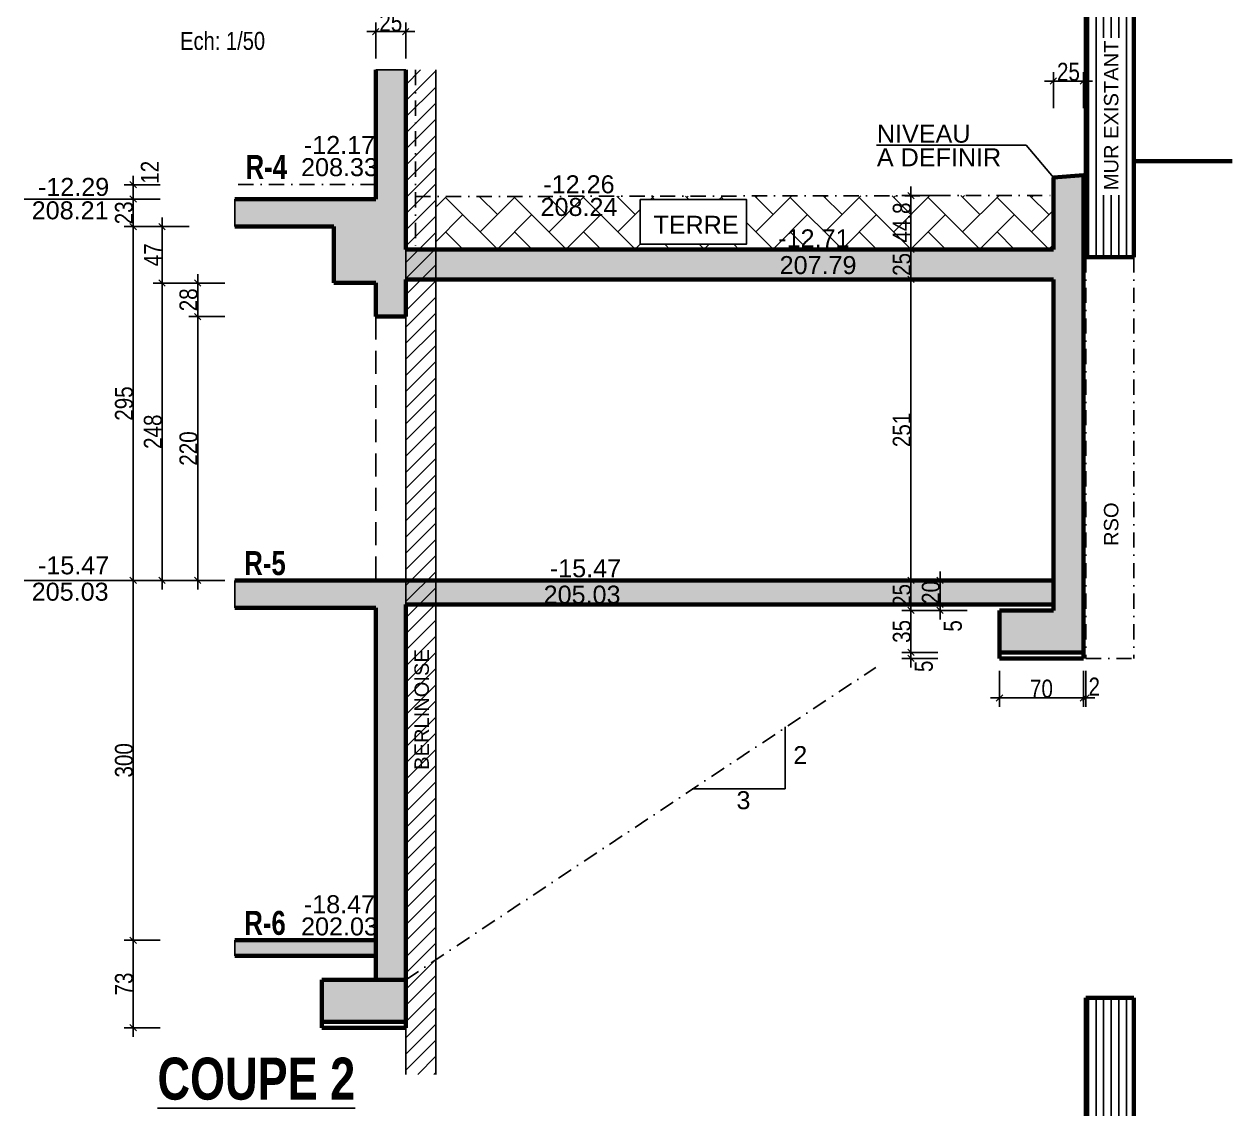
# Model space of a CAD drawing. Header units: millimetres. Extents: x -26249 to 60250, y -21218 to 23336.
# Drawn here: x 8900 to 9909, y -559 to 346 of the extents above; entities that cross this region are included whole.
import ezdxf
from ezdxf.enums import TextEntityAlignment as Align

# ---------------------------------------------------------------- set-up
doc = ezdxf.new("R2010")
doc.units = ezdxf.units.MM
doc.linetypes.add('CACHEX2', pattern=[19.05, 12.7, -6.35])
doc.linetypes.add('TIRETPTX2', pattern=[50.8, 25.4, -12.7, 0, -12.7])
for name, color, linetype in [('01_cote_gen', 4, 'Continuous'), ('01_linteaux', 2, 'Continuous'), ('01_poch_murs', 253, 'Continuous'), ('01_texte', 230, 'Continuous'), ('AA_COTES', 2, 'Continuous')]:
    doc.layers.add(name, color=color, linetype=linetype)
doc.layers.add('01_murs_coup', color=5, linetype='Continuous', lineweight=60)
doc.styles.add('impact', font='impact.ttf')
doc.styles.add('MATTE_TXT', font='arial.ttf')
doc.styles.add('STYLE2', font='ARIALN.TTF')
doc.dimstyles.new('JB50', dxfattribs={"dimscale": 0.1, "dimtxt": 150, "dimasz": 15, "dimexe": 0.1, "dimexo": 0.1, "dimgap": 0.09, "dimtad": 1, "dimdec": 1, "dimdsep": 46, "dimtxsty": 'STYLE2', "dimblk1": 'BOND_G', "dimblk2": 'BOND_D', "dimsah": 1, "dimcen": 1.5, "dimdle": 0.01, "dimse1": 1, "dimse2": 1, "dimclrd": 4, "dimclre": 2, "dimclrt": 6, "dimazin": 2, "dimtfac": 2.333333, "dimtdec": 1, "dimtix": 1, "dimtmove": 2, "dimatfit": 3, "dimldrblk": 'BOND_G', "dimfxl": 1, "dimtolj": 1, "dimtzin": 0, "dimarcsym": 0})
pattern_1 = [(45, (-2437.762, -1689.331), (-6.735192, 6.735192), [])]

# ---------------------------------------------------------------- blocks, each defined once
blk = doc.blocks.new('BOND_G')
at = {"layer": 'AA_COTES', "color": 0}
for p, q in [((0, -5), (0, 15)), ((5, 0), (-5, 0)), ((1.77, 1.77), (-1.77, -1.77))]:
    blk.add_line(p, q, dxfattribs=at)
blk = doc.blocks.new('BOND_D')
at = {"layer": 'AA_COTES', "color": 0}
for p, q in [((5, 0), (-5, 0)), ((-1.77, -1.77), (1.77, 1.77)), ((0, 5), (0, -15))]:
    blk.add_line(p, q, dxfattribs=at)
blk = doc.blocks.new('*D1190')
at = {"layer": '01_cote_gen', "color": 4, "lineweight": -2, "transparency": 16777216}
blk.add_line((9639.7, -116.7), (9639.7, 131.3), dxfattribs=at)
at = {"layer": 'Defpoints', "color": 0, "transparency": 16777216}
for p in [(9639.7, 132.8), (9727.9, 132.8), (9727.9, -118.2)]:
    blk.add_point(p, dxfattribs=at)
at = {"layer": '01_cote_gen', "color": 4, "lineweight": -2, "transparency": 16777216, "xscale": 1.5, "yscale": 1.5, "zscale": 1.5}
for name, p, rotation in [('BOND_D', (9639.7, 132.8), 90), ('BOND_G', (9639.7, -118.2), 270)]:
    blk.add_blockref(name, p, dxfattribs=dict(at, rotation=rotation))
at = {"layer": '01_cote_gen', "color": 6, "transparency": 16777216, "insert": (9632.1, 7.3), "char_height": 15, "attachment_point": 5, "rotation": 90, "style": 'STYLE2'}
blk.add_mtext('\\A1;251', dxfattribs=at)
blk = doc.blocks.new('*D1191')
at = {"layer": '01_cote_gen', "color": 4, "lineweight": -2, "transparency": 16777216}
blk.add_line((9639.7, -141.7), (9639.7, -119.7), dxfattribs=at)
at = {"layer": 'Defpoints', "color": 0, "transparency": 16777216}
for p in [(9639.7, -118.2), (9662.2, -118.2), (9713.5, -143.2)]:
    blk.add_point(p, dxfattribs=at)
at = {"layer": '01_cote_gen', "color": 4, "lineweight": -2, "transparency": 16777216, "xscale": 1.5, "yscale": 1.5, "zscale": 1.5}
for name, p, rotation in [('BOND_D', (9639.7, -118.2), 90), ('BOND_G', (9639.7, -143.2), 270)]:
    blk.add_blockref(name, p, dxfattribs=dict(at, rotation=rotation))
at = {"layer": '01_cote_gen', "color": 6, "transparency": 16777216, "insert": (9632.1, -130.7), "char_height": 15, "attachment_point": 5, "rotation": 90, "style": 'STYLE2'}
blk.add_mtext('\\A1;25', dxfattribs=at)
blk = doc.blocks.new('*D1192')
at = {"layer": '01_cote_gen', "color": 4, "lineweight": -2, "transparency": 16777216}
blk.add_line((9639.7, -176.7), (9639.7, -144.7), dxfattribs=at)
at = {"layer": 'Defpoints', "color": 0, "transparency": 16777216}
for p in [(9639.7, -143.2), (9713.5, -143.2), (9713.5, -178.2)]:
    blk.add_point(p, dxfattribs=at)
at = {"layer": '01_cote_gen', "color": 4, "lineweight": -2, "transparency": 16777216, "xscale": 1.5, "yscale": 1.5, "zscale": 1.5}
for name, p, rotation in [('BOND_D', (9639.7, -143.2), 90), ('BOND_G', (9639.7, -178.2), 270)]:
    blk.add_blockref(name, p, dxfattribs=dict(at, rotation=rotation))
at = {"layer": '01_cote_gen', "color": 6, "transparency": 16777216, "insert": (9632.1, -160.7), "char_height": 15, "attachment_point": 5, "rotation": 90, "style": 'STYLE2'}
blk.add_mtext('\\A1;35', dxfattribs=at)
blk = doc.blocks.new('*D1193')
at = {"layer": '01_cote_gen', "color": 4, "lineweight": -2, "transparency": 16777216}
blk.add_line((9639.7, 134.3), (9639.7, 156.3), dxfattribs=at)
at = {"layer": 'Defpoints', "color": 0, "transparency": 16777216}
for p in [(9639.7, 157.8), (9681.2, 157.8), (9681.2, 132.8)]:
    blk.add_point(p, dxfattribs=at)
at = {"layer": '01_cote_gen', "color": 4, "lineweight": -2, "transparency": 16777216, "xscale": 1.5, "yscale": 1.5, "zscale": 1.5}
for name, p, rotation in [('BOND_D', (9639.7, 157.8), 90), ('BOND_G', (9639.7, 132.8), 270)]:
    blk.add_blockref(name, p, dxfattribs=dict(at, rotation=rotation))
at = {"layer": '01_cote_gen', "color": 6, "transparency": 16777216, "insert": (9632.1, 145.3), "char_height": 15, "attachment_point": 5, "rotation": 90, "style": 'STYLE2'}
blk.add_mtext('\\A1;25', dxfattribs=at)
blk = doc.blocks.new('*D1194')
at = {"layer": '01_cote_gen', "color": 4, "lineweight": -2, "transparency": 16777216}
blk.add_line((9639.7, 159.3), (9639.7, 201.2), dxfattribs=at)
at = {"layer": 'Defpoints', "color": 0, "transparency": 16777216}
for p in [(9639.7, 202.7), (9662.2, 202.7), (9662.2, 157.8)]:
    blk.add_point(p, dxfattribs=at)
at = {"layer": '01_cote_gen', "color": 4, "lineweight": -2, "transparency": 16777216, "xscale": 1.5, "yscale": 1.5, "zscale": 1.5}
for name, p, rotation in [('BOND_D', (9639.7, 202.7), 90), ('BOND_G', (9639.7, 157.8), 270)]:
    blk.add_blockref(name, p, dxfattribs=dict(at, rotation=rotation))
at = {"layer": '01_cote_gen', "color": 6, "transparency": 16777216, "insert": (9632.1, 180.2), "char_height": 15, "attachment_point": 5, "rotation": 90, "style": 'STYLE2'}
blk.add_mtext('\\A1;44.8', dxfattribs=at)
blk = doc.blocks.new('*D1195')
at = {"layer": '01_cote_gen', "color": 4, "lineweight": -2, "transparency": 16777216}
blk.add_line((9782, -216.1), (9715, -216.1), dxfattribs=at)
at = {"layer": 'Defpoints', "color": 0, "transparency": 16777216}
for p in [(9713.5, -183.2), (9783.5, -183.2), (9713.5, -216.1)]:
    blk.add_point(p, dxfattribs=at)
at = {"layer": '01_cote_gen', "color": 4, "lineweight": -2, "transparency": 16777216, "xscale": 1.5, "yscale": 1.5, "zscale": 1.5, "rotation": 180}
blk.add_blockref('BOND_D', (9713.5, -216.1), dxfattribs=at)
at = {"layer": '01_cote_gen', "color": 4, "lineweight": -2, "transparency": 16777216, "xscale": 1.5, "yscale": 1.5, "zscale": 1.5}
blk.add_blockref('BOND_G', (9783.5, -216.1), dxfattribs=at)
at = {"layer": '01_cote_gen', "color": 6, "transparency": 16777216, "insert": (9748.5, -208.5), "char_height": 15, "attachment_point": 5, "style": 'STYLE2'}
blk.add_mtext('\\A1;70', dxfattribs=at)
blk = doc.blocks.new('*D1196')
at = {"layer": '01_cote_gen', "color": 4, "lineweight": -2, "transparency": 16777216}
for p, q in [((9782, -216.1), (9780.5, -216.1)), ((9783.5, -216.1), (9785.5, -216.1)), ((9787, -216.1), (9788.5, -216.1))]:
    blk.add_line(p, q, dxfattribs=at)
at = {"layer": 'Defpoints', "color": 0, "transparency": 16777216}
for p in [(9783.5, -183.2), (9785.5, -183.2), (9785.5, -216.1)]:
    blk.add_point(p, dxfattribs=at)
at = {"layer": '01_cote_gen', "color": 4, "lineweight": -2, "transparency": 16777216, "xscale": 1.5, "yscale": 1.5, "zscale": 1.5}
blk.add_blockref('BOND_G', (9783.5, -216.1), dxfattribs=at)
at = {"layer": '01_cote_gen', "color": 4, "lineweight": -2, "transparency": 16777216, "xscale": 1.5, "yscale": 1.5, "zscale": 1.5, "rotation": 180}
blk.add_blockref('BOND_D', (9785.5, -216.1), dxfattribs=at)
at = {"layer": '01_cote_gen', "color": 6, "transparency": 16777216, "insert": (9792.5, -206.7), "char_height": 15, "attachment_point": 5, "style": 'STYLE2'}
blk.add_mtext('\\A1;2', dxfattribs=at)
blk = doc.blocks.new('*D1197')
at = {"layer": '01_cote_gen', "color": 4, "lineweight": -2, "transparency": 16777216}
blk.add_line((9760, 298.2), (9782, 298.2), dxfattribs=at)
at = {"layer": 'Defpoints', "color": 0, "transparency": 16777216}
for p in [(9783.5, 298.2), (9758.5, 217.8), (9783.5, 219.8)]:
    blk.add_point(p, dxfattribs=at)
at = {"layer": '01_cote_gen', "color": 4, "lineweight": -2, "transparency": 16777216, "xscale": 1.5, "yscale": 1.5, "zscale": 1.5, "rotation": 180}
blk.add_blockref('BOND_G', (9758.5, 298.2), dxfattribs=at)
at = {"layer": '01_cote_gen', "color": 4, "lineweight": -2, "transparency": 16777216, "xscale": 1.5, "yscale": 1.5, "zscale": 1.5}
blk.add_blockref('BOND_D', (9783.5, 298.2), dxfattribs=at)
at = {"layer": '01_cote_gen', "color": 6, "transparency": 16777216, "insert": (9771, 305.8), "char_height": 15, "attachment_point": 5, "style": 'STYLE2'}
blk.add_mtext('\\A1;25', dxfattribs=at)
blk = doc.blocks.new('*D1198')
at = {"layer": '01_cote_gen', "color": 4, "lineweight": -2, "transparency": 16777216}
blk.add_line((9664, -141.7), (9664, -139.7), dxfattribs=at)
at = {"layer": 'Defpoints', "color": 0, "transparency": 16777216}
for p in [(9664, -138.2), (9713.5, -138.2), (9713.5, -143.2)]:
    blk.add_point(p, dxfattribs=at)
at = {"layer": '01_cote_gen', "color": 4, "lineweight": -2, "transparency": 16777216, "xscale": 1.5, "yscale": 1.5, "zscale": 1.5}
for name, p, rotation in [('BOND_D', (9664, -138.2), 90), ('BOND_G', (9664, -143.2), 270)]:
    blk.add_blockref(name, p, dxfattribs=dict(at, rotation=rotation))
at = {"layer": '01_cote_gen', "color": 6, "transparency": 16777216, "insert": (9674.7, -156.1), "char_height": 15, "attachment_point": 5, "rotation": 90, "style": 'STYLE2'}
blk.add_mtext('\\A1;5', dxfattribs=at)
blk = doc.blocks.new('*D1199')
at = {"layer": '01_cote_gen', "color": 4, "lineweight": -2, "transparency": 16777216}
blk.add_line((9664, -136.7), (9664, -119.7), dxfattribs=at)
at = {"layer": 'Defpoints', "color": 0, "transparency": 16777216}
for p in [(9664, -118.2), (9681, -118.2), (9675.8, -138.2)]:
    blk.add_point(p, dxfattribs=at)
at = {"layer": '01_cote_gen', "color": 4, "lineweight": -2, "transparency": 16777216, "xscale": 1.5, "yscale": 1.5, "zscale": 1.5}
for name, p, rotation in [('BOND_D', (9664, -118.2), 90), ('BOND_G', (9664, -138.2), 270)]:
    blk.add_blockref(name, p, dxfattribs=dict(at, rotation=rotation))
at = {"layer": '01_cote_gen', "color": 6, "transparency": 16777216, "insert": (9656.3, -128.2), "char_height": 15, "attachment_point": 5, "rotation": 90, "style": 'STYLE2'}
blk.add_mtext('\\A1;20', dxfattribs=at)
blk = doc.blocks.new('*D1200')
at = {"layer": '01_cote_gen', "color": 4, "lineweight": -2, "transparency": 16777216}
blk.add_line((9639.7, -181.7), (9639.7, -179.7), dxfattribs=at)
at = {"layer": 'Defpoints', "color": 0, "transparency": 16777216}
for p in [(9639.7, -178.2), (9713.5, -178.2), (9713.5, -183.2)]:
    blk.add_point(p, dxfattribs=at)
at = {"layer": '01_cote_gen', "color": 4, "lineweight": -2, "transparency": 16777216, "xscale": 1.5, "yscale": 1.5, "zscale": 1.5}
for name, p, rotation in [('BOND_D', (9639.7, -178.2), 90), ('BOND_G', (9639.7, -183.2), 270)]:
    blk.add_blockref(name, p, dxfattribs=dict(at, rotation=rotation))
at = {"layer": '01_cote_gen', "color": 6, "transparency": 16777216, "insert": (9650.5, -189.8), "char_height": 15, "attachment_point": 5, "rotation": 90, "style": 'STYLE2'}
blk.add_mtext('\\A1;5', dxfattribs=at)
blk = doc.blocks.new('*D1201')
at = {"layer": '01_cote_gen', "color": 4, "lineweight": -2, "transparency": 16777216}
blk.add_line((8991.2, -416.7), (8991.2, -119.7), dxfattribs=at)
at = {"layer": 'Defpoints', "color": 0, "transparency": 16777216}
for p in [(8991.2, -118.2), (9046.3, -118.2), (9037.2, -418.2)]:
    blk.add_point(p, dxfattribs=at)
at = {"layer": '01_cote_gen', "color": 4, "lineweight": -2, "transparency": 16777216, "xscale": 1.5, "yscale": 1.5, "zscale": 1.5}
for name, p, rotation in [('BOND_D', (8991.2, -118.2), 90), ('BOND_G', (8991.2, -418.2), 270)]:
    blk.add_blockref(name, p, dxfattribs=dict(at, rotation=rotation))
at = {"layer": '01_cote_gen', "color": 6, "transparency": 16777216, "insert": (8983.6, -268.2), "char_height": 15, "attachment_point": 5, "rotation": 90, "style": 'STYLE2'}
blk.add_mtext('\\A1;300', dxfattribs=at)
blk = doc.blocks.new('*D1202')
at = {"layer": '01_cote_gen', "color": 4, "lineweight": -2, "transparency": 16777216}
blk.add_line((8991.2, -489.7), (8991.2, -419.7), dxfattribs=at)
at = {"layer": 'Defpoints', "color": 0, "transparency": 16777216}
for p in [(8991.2, -418.2), (9111.6, -418.2), (9144.8, -491.2)]:
    blk.add_point(p, dxfattribs=at)
at = {"layer": '01_cote_gen', "color": 4, "lineweight": -2, "transparency": 16777216, "xscale": 1.5, "yscale": 1.5, "zscale": 1.5}
for name, p, rotation in [('BOND_D', (8991.2, -418.2), 90), ('BOND_G', (8991.2, -491.2), 270)]:
    blk.add_blockref(name, p, dxfattribs=dict(at, rotation=rotation))
at = {"layer": '01_cote_gen', "color": 6, "transparency": 16777216, "insert": (8983.6, -454.7), "char_height": 15, "attachment_point": 5, "rotation": 90, "style": 'STYLE2'}
blk.add_mtext('\\A1;73', dxfattribs=at)
blk = doc.blocks.new('*D1203')
at = {"layer": '01_cote_gen', "color": 4, "lineweight": -2, "transparency": 16777216}
blk.add_line((8991.2, -116.7), (8991.2, 175.3), dxfattribs=at)
at = {"layer": 'Defpoints', "color": 0, "transparency": 16777216}
for p in [(8991.2, 176.8), (9077.1, 176.8), (9118.9, -118.2)]:
    blk.add_point(p, dxfattribs=at)
at = {"layer": '01_cote_gen', "color": 4, "lineweight": -2, "transparency": 16777216, "xscale": 1.5, "yscale": 1.5, "zscale": 1.5}
for name, p, rotation in [('BOND_D', (8991.2, 176.8), 90), ('BOND_G', (8991.2, -118.2), 270)]:
    blk.add_blockref(name, p, dxfattribs=dict(at, rotation=rotation))
at = {"layer": '01_cote_gen', "color": 6, "transparency": 16777216, "insert": (8983.6, 29.3), "char_height": 15, "attachment_point": 5, "rotation": 90, "style": 'STYLE2'}
blk.add_mtext('\\A1;295', dxfattribs=at)
blk = doc.blocks.new('*D1204')
at = {"layer": '01_cote_gen', "color": 4, "lineweight": -2, "transparency": 16777216}
blk.add_line((8991.2, 178.3), (8991.2, 198.3), dxfattribs=at)
at = {"layer": 'Defpoints', "color": 0, "transparency": 16777216}
for p in [(8991.2, 199.8), (9077.1, 199.8), (9077.1, 176.8)]:
    blk.add_point(p, dxfattribs=at)
at = {"layer": '01_cote_gen', "color": 4, "lineweight": -2, "transparency": 16777216, "xscale": 1.5, "yscale": 1.5, "zscale": 1.5}
for name, p, rotation in [('BOND_D', (8991.2, 199.8), 90), ('BOND_G', (8991.2, 176.8), 270)]:
    blk.add_blockref(name, p, dxfattribs=dict(at, rotation=rotation))
at = {"layer": '01_cote_gen', "color": 6, "transparency": 16777216, "insert": (8983.6, 188.3), "char_height": 15, "attachment_point": 5, "rotation": 90, "style": 'STYLE2'}
blk.add_mtext('\\A1;23', dxfattribs=at)
blk = doc.blocks.new('*D1205')
at = {"layer": '01_cote_gen', "color": 4, "lineweight": -2, "transparency": 16777216}
blk.add_line((8991.2, 201.3), (8991.2, 210.3), dxfattribs=at)
at = {"layer": 'Defpoints', "color": 0, "transparency": 16777216}
for p in [(8991.2, 211.8), (9029.2, 211.8), (9029.2, 199.8)]:
    blk.add_point(p, dxfattribs=at)
at = {"layer": '01_cote_gen', "color": 4, "lineweight": -2, "transparency": 16777216, "xscale": 1.5, "yscale": 1.5, "zscale": 1.5}
for name, p, rotation in [('BOND_D', (8991.2, 211.8), 90), ('BOND_G', (8991.2, 199.8), 270)]:
    blk.add_blockref(name, p, dxfattribs=dict(at, rotation=rotation))
at = {"layer": '01_cote_gen', "color": 6, "transparency": 16777216, "insert": (9005.1, 222.1), "char_height": 15, "attachment_point": 5, "rotation": 90, "style": 'STYLE2'}
blk.add_mtext('\\A1;12', dxfattribs=at)
blk = doc.blocks.new('*D1206')
at = {"layer": '01_cote_gen', "color": 4, "lineweight": -2, "transparency": 16777216}
blk.add_line((9015.3, -116.7), (9015.3, 128.3), dxfattribs=at)
at = {"layer": 'Defpoints', "color": 0, "transparency": 16777216}
for p in [(9015.3, 129.8), (9137.2, 129.8), (9102.8, -118.2)]:
    blk.add_point(p, dxfattribs=at)
at = {"layer": '01_cote_gen', "color": 4, "lineweight": -2, "transparency": 16777216, "xscale": 1.5, "yscale": 1.5, "zscale": 1.5}
for name, p, rotation in [('BOND_D', (9015.3, 129.8), 90), ('BOND_G', (9015.3, -118.2), 270)]:
    blk.add_blockref(name, p, dxfattribs=dict(at, rotation=rotation))
at = {"layer": '01_cote_gen', "color": 6, "transparency": 16777216, "insert": (9007.7, 5.8), "char_height": 15, "attachment_point": 5, "rotation": 90, "style": 'STYLE2'}
blk.add_mtext('\\A1;248', dxfattribs=at)
blk = doc.blocks.new('*D1207')
at = {"layer": '01_cote_gen', "color": 4, "lineweight": -2, "transparency": 16777216}
blk.add_line((9015.3, 131.3), (9015.3, 175.3), dxfattribs=at)
at = {"layer": 'Defpoints', "color": 0, "transparency": 16777216}
for p in [(9015.3, 176.8), (9047.4, 176.8), (9022.8, 129.8)]:
    blk.add_point(p, dxfattribs=at)
at = {"layer": '01_cote_gen', "color": 4, "lineweight": -2, "transparency": 16777216, "xscale": 1.5, "yscale": 1.5, "zscale": 1.5}
for name, p, rotation in [('BOND_D', (9015.3, 176.8), 90), ('BOND_G', (9015.3, 129.8), 270)]:
    blk.add_blockref(name, p, dxfattribs=dict(at, rotation=rotation))
at = {"layer": '01_cote_gen', "color": 6, "transparency": 16777216, "insert": (9007.8, 153.3), "char_height": 15, "attachment_point": 5, "rotation": 90, "style": 'STYLE2'}
blk.add_mtext('\\A1;47', dxfattribs=at)
blk = doc.blocks.new('*D1210')
at = {"layer": '01_cote_gen', "color": 4, "lineweight": -2, "transparency": 16777216}
blk.add_line((9045.1, -116.7), (9045.1, 100.3), dxfattribs=at)
at = {"layer": 'Defpoints', "color": 0, "transparency": 16777216}
for p in [(9045.1, 101.8), (9193.5, 101.8), (9154.2, -118.2)]:
    blk.add_point(p, dxfattribs=at)
at = {"layer": '01_cote_gen', "color": 4, "lineweight": -2, "transparency": 16777216, "xscale": 1.5, "yscale": 1.5, "zscale": 1.5}
for name, p, rotation in [('BOND_D', (9045.1, 101.8), 90), ('BOND_G', (9045.1, -118.2), 270)]:
    blk.add_blockref(name, p, dxfattribs=dict(at, rotation=rotation))
at = {"layer": '01_cote_gen', "color": 6, "transparency": 16777216, "insert": (9037.4, -8.2), "char_height": 15, "attachment_point": 5, "rotation": 90, "style": 'STYLE2'}
blk.add_mtext('\\A1;220', dxfattribs=at)
blk = doc.blocks.new('*D1211')
at = {"layer": '01_cote_gen', "color": 4, "lineweight": -2, "transparency": 16777216}
blk.add_line((9045.1, 103.3), (9045.1, 128.3), dxfattribs=at)
at = {"layer": 'Defpoints', "color": 0, "transparency": 16777216}
for p in [(9037.8, 129.8), (9045.1, 129.8), (9067.6, 101.8)]:
    blk.add_point(p, dxfattribs=at)
at = {"layer": '01_cote_gen', "color": 4, "lineweight": -2, "transparency": 16777216, "xscale": 1.5, "yscale": 1.5, "zscale": 1.5}
for name, p, rotation in [('BOND_D', (9045.1, 129.8), 90), ('BOND_G', (9045.1, 101.8), 270)]:
    blk.add_blockref(name, p, dxfattribs=dict(at, rotation=rotation))
at = {"layer": '01_cote_gen', "color": 6, "transparency": 16777216, "insert": (9037.4, 115.8), "char_height": 15, "attachment_point": 5, "rotation": 90, "style": 'STYLE2'}
blk.add_mtext('\\A1;28', dxfattribs=at)
blk = doc.blocks.new('*D1244')
at = {"layer": '01_cote_gen', "color": 4, "lineweight": -2, "transparency": 16777216}
blk.add_line((9195, 339.4), (9217, 339.4), dxfattribs=at)
at = {"layer": 'Defpoints', "color": 0, "transparency": 16777216}
for p in [(9218.5, 339.4), (9193.5, 307.5), (9218.5, 307.5)]:
    blk.add_point(p, dxfattribs=at)
at = {"layer": '01_cote_gen', "color": 4, "lineweight": -2, "transparency": 16777216, "xscale": 1.5, "yscale": 1.5, "zscale": 1.5, "rotation": 180}
blk.add_blockref('BOND_G', (9193.5, 339.4), dxfattribs=at)
at = {"layer": '01_cote_gen', "color": 4, "lineweight": -2, "transparency": 16777216, "xscale": 1.5, "yscale": 1.5, "zscale": 1.5}
blk.add_blockref('BOND_D', (9218.5, 339.4), dxfattribs=at)
at = {"layer": '01_cote_gen', "color": 6, "transparency": 16777216, "insert": (9206, 347), "char_height": 15, "attachment_point": 5, "style": 'STYLE2'}
blk.add_mtext('\\A1;25', dxfattribs=at)

msp = doc.modelspace()

# ---------------------------------------------------------------- hatches: boundary and pattern name
at = {"layer": '01_poch_murs'}
h = msp.add_hatch(dxfattribs=at)
h.set_pattern_fill('ANSI31', color=256, scale=2, angle=45)
h.set_pattern_definition([(90, (-12456.4026, -1389.501), (-6.35, 1e-15), [])])
h.paths.add_polyline_path([(9825.478, 511.338), (9785.478, 511.338), (9785.478, 151.338), (9825.478, 151.338)])
h.paths.add_polyline_path([(9815.907, 203.131), (9815.907, 334.14), (9797.293, 334.14), (9797.293, 203.131)], flags=16)
h = msp.add_hatch(color=256, dxfattribs=at)
h.dxf.hatch_style = 1
h.paths.add_polyline_path([(9783.478, 219.838), (9758.478, 217.838), (9758.478, 157.838), (9218.478, 157.838), (9218.478, 307.523), (9193.478, 307.523), (9193.478, 199.838), (9076.063, 199.838), (9076.063, 176.838), (9158.478, 176.838), (9158.478, 129.838), (9193.478, 129.838), (9193.478, 101.838), (9218.478, 101.838), (9218.478, 132.838), (9758.478, 132.838), (9758.478, -143.182), (9713.478, -143.182), (9713.478, -178.189), (9783.478, -178.189)])
h.paths.add_polyline_path([(9758.478, -118.162), (9076.063, -118.162), (9076.063, -141.162), (9193.478, -141.162), (9193.478, -451.162), (9218.478, -451.162), (9218.478, -138.162), (9758.478, -138.162)])
h.paths.add_polyline_path([(9193.478, -418.162), (9076.063, -418.162), (9076.063, -431.162), (9193.478, -431.162)], flags=17)
h.paths.add_polyline_path([(9218.478, -451.162), (9148.478, -451.162), (9148.478, -486.162), (9218.478, -486.162)])
h = msp.add_hatch(dxfattribs=at)
h.set_pattern_fill('ANSI31', color=256, scale=3)
h.set_pattern_definition(pattern_1)
h.paths.add_polyline_path([(9243.478, 307.523), (9226.478, 307.523), (9226.478, 201.838), (9243.478, 201.87)])
h.paths.add_polyline_path([(9226.478, 307.523), (9218.478, 307.523), (9218.478, 157.838), (9226.478, 157.838)])
h.paths.add_polyline_path([(9243.478, 201.87), (9226.478, 201.838), (9226.478, 157.838), (9243.478, 157.838)])
h = msp.add_hatch(dxfattribs=at)
h.set_pattern_fill('AR-HBONE', color=256, scale=0.2)
h.set_pattern_definition([(45, (-2616.599, 0), (3e-15, 28.73682), [60.96, -20.32]), (135, (-2602.23, 14.368), (3e-15, 28.73682), [60.96, -20.32])])
h.paths.add_polyline_path([(9758.478, 202.838), (9243.478, 201.87), (9243.478, 157.838), (9758.478, 157.838)])
h.paths.add_polyline_path([(9502.528, 162.153), (9413.938, 162.153), (9413.938, 199.445), (9502.528, 199.445)], flags=16)
h.paths.add_polyline_path([(9647.598, 160.065), (9647.598, 201.013), (9616.371, 201.013), (9616.371, 160.065)], flags=24)
h.paths.add_polyline_path([(9327.043, 181.621), (9398.794, 181.621), (9398.794, 204.597), (9327.043, 204.597)], flags=9)
h.paths.add_polyline_path([(9525.265, 155.754), (9592.213, 155.754), (9592.213, 178.346), (9525.265, 178.346)], flags=9)
h.paths.add_polyline_path([(9421.233, 167.095), (9499.753, 167.095), (9499.753, 189.595), (9421.233, 189.595)], flags=8)
h = msp.add_hatch(dxfattribs=at)
h.set_pattern_fill('ANSI31', color=256, scale=3)
h.set_pattern_definition(pattern_1)
h.paths.add_polyline_path([(9243.478, 157.838), (9218.478, 157.838), (9218.478, 132.838), (9243.478, 132.838)])
h.paths.add_polyline_path([(9243.478, 132.838), (9218.478, 132.838), (9218.478, -118.162), (9243.478, -118.162)])
h.paths.add_polyline_path([(9243.478, -118.162), (9218.478, -118.162), (9218.478, -138.162), (9243.478, -138.162)])
h.paths.add_polyline_path([(9243.478, -138.162), (9218.478, -138.162), (9218.478, -451.162), (9218.478, -491.162), (9243.478, -474.545)])
h.paths.add_polyline_path([(9243.478, -474.545), (9218.478, -491.162), (9218.478, -530.059), (9243.478, -530.059)])
h.paths.add_polyline_path([(9241.045, -279.215), (9241.045, -172.39), (9222.419, -172.39), (9222.419, -279.215)], flags=24)
h = msp.add_hatch(dxfattribs=at)
h.set_pattern_fill('ANSI31', color=256, scale=2, angle=45)
h.set_pattern_definition([(90, (-12456.4026, -2326.18), (-6.35, 1e-15), [])])
h.paths.add_polyline_path([(9825.478, -466.195), (9785.478, -466.195), (9785.478, -846.195), (9825.478, -846.195)])
h.paths.add_polyline_path([(9815.907, -733.548), (9815.907, -602.538), (9797.293, -602.538), (9797.293, -733.548)], flags=24)

# ---------------------------------------------------------------- linework, layer by layer
at = {"layer": '01_linteaux', "linetype": 'TIRETPTX2', "ltscale": 0.5}
for p, q in [((9226.478, 307.523), (9226.478, 157.838)), ((9193.478, 211.838), (9076.063, 211.838)), ((9226.478, 201.838), (9758.478, 202.838)), ((9785.478, 151.338), (9785.478, -183.189)), ((9825.478, 151.338), (9825.478, -183.189)), ((9218.478, -451.162), (9610.287, -190.747)), ((9785.478, -183.189), (9825.478, -183.189))]:
    msp.add_line(p, q, dxfattribs=at)
at = {"layer": '01_linteaux'}
for p, q in [((9243.478, 307.523), (9243.478, -530.059)), ((9218.478, 132.838), (9218.478, 157.838)), ((9218.478, 101.838), (9218.478, -138.162)), ((9218.478, -491.162), (9218.478, -530.059))]:
    msp.add_line(p, q, dxfattribs=at)
at = {"layer": '01_linteaux', "linetype": 'CACHEX2', "ltscale": 1.5}
msp.add_line((9193.478, 101.838), (9193.478, -118.162), dxfattribs=at)
at = {"layer": '01_murs_coup'}
for p, q in [((9785.478, 511.338), (9785.478, 151.338)), ((9825.478, 511.338), (9825.478, 151.338)), ((9193.478, 307.523), (9193.478, 199.838)), ((9218.478, 307.523), (9218.478, 157.838)), ((9825.478, 231.338), (9907.36, 231.338)), ((9758.478, 217.838), (9783.478, 219.838)), ((9758.478, 217.838), (9758.478, 157.838)), ((9783.478, 219.838), (9783.478, -183.189)), ((9076.063, 199.838), (9193.478, 199.838)), ((9076.063, 176.838), (9158.478, 176.838)), ((9158.478, 176.838), (9158.478, 129.838)), ((9218.478, 157.838), (9758.478, 157.838)), ((9785.478, 151.338), (9825.478, 151.338)), ((9218.478, 132.838), (9758.478, 132.838)), ((9218.478, 132.838), (9218.478, 101.838)), ((9758.478, 132.838), (9758.478, -143.182)), ((9158.478, 129.838), (9193.478, 129.838)), ((9193.478, 129.838), (9193.478, 101.838)), ((9218.478, 101.838), (9193.478, 101.838)), ((9758.478, -118.162), (9076.063, -118.162)), ((9193.478, -141.162), (9076.063, -141.162)), ((9193.478, -141.162), (9193.478, -451.162)), ((9218.478, -138.162), (9218.478, -451.162)), ((9758.478, -138.162), (9218.478, -138.162)), ((9713.478, -143.182), (9758.478, -143.182)), ((9713.478, -143.182), (9713.478, -183.189)), ((9713.478, -178.189), (9783.478, -178.189)), ((9713.478, -183.189), (9783.478, -183.189)), ((9193.478, -418.162), (9076.063, -418.162)), ((9193.478, -431.162), (9076.063, -431.162)), ((9148.478, -451.162), (9218.478, -451.162)), ((9148.478, -451.162), (9148.478, -491.162)), ((9218.478, -451.162), (9218.478, -491.162)), ((9785.478, -466.195), (9785.478, -846.195)), ((9785.478, -466.195), (9825.478, -466.195)), ((9825.478, -466.195), (9825.478, -846.195)), ((9148.478, -486.162), (9218.478, -486.162)), ((9148.478, -491.162), (9218.478, -491.162))]:
    msp.add_line(p, q, dxfattribs=at)
at = {"layer": '01_murs_coup', "const_width": 3}
msp.add_lwpolyline([(9825.478, 231.338), (9907.36, 231.338)], dxfattribs=at)
at = {"layer": '01_poch_murs'}
for p, q in [((9193.478, 307.523), (9218.478, 307.523)), ((9076.063, 199.838), (9076.063, 176.838)), ((9076.063, -118.162), (9076.063, -141.162)), ((9076.063, -431.162), (9076.063, -418.162))]:
    msp.add_line(p, q, dxfattribs=at)
at = {"layer": '01_texte'}
for p, q in [((9735.725, 244.799), (9610.838, 244.799)), ((9758.478, 217.838), (9735.725, 244.799)), ((8983.727, 199.838), (8900.347, 199.838)), ((8983.727, -118.162), (8900.347, -118.162)), ((9534.779, -240.295), (9534.779, -292)), ((9534.779, -292), (9457.22, -292))]:
    msp.add_line(p, q, dxfattribs=at)
msp.add_lwpolyline([(9413.938, 199.445), (9502.528, 199.445), (9502.528, 162.153), (9413.938, 162.153)], close=True, dxfattribs=at)

# ---------------------------------------------------------------- texts
at = {"layer": '01_texte', "style": 'MATTE_TXT', "width": 0.8}
msp.add_text('Ech: 1/50', height=15, dxfattribs=at).set_placement((9065.788, 319.698), align=Align.BOTTOM_CENTER)
at = {"layer": '01_texte', "style": 'MATTE_TXT'}
for s, p in [('MUR EXISTANT', (9812.6, 207.157)), ('RSO', (9812.6, -89.475)), ('BERLINOISE', (9237.736, -276.111))]:
    msp.add_text(s, height=12, rotation=90, dxfattribs=at).set_placement(p)
at = {"layer": '01_texte'}
for s, height, style, p in [('-12.17', 15, 'MATTE_TXT', (9133.515, 237.405)), ('NIVEAU', 15, 'MATTE_TXT', (9611.285, 246.806)), ('A DEFINIR', 15, 'MATTE_TXT', (9611.285, 227.117)), ('R-4', 20, 'impact', (9084.907, 216.582)), ('208.33', 15, 'MATTE_TXT', (9131.202, 218.9)), ('-12.29', 15, 'MATTE_TXT', (8911.811, 202.456)), ('-12.26', 15, 'MATTE_TXT', (9333.185, 204.611)), ('208.21', 15, 'MATTE_TXT', (8906.626, 182.918)), ('208.24', 15, 'MATTE_TXT', (9330.872, 185.706)), ('TERRE', 15, 'MATTE_TXT', (9424.983, 170.845)), ('-12.71', 15, 'MATTE_TXT', (9529.03, 159.52)), ('207.79', 15, 'MATTE_TXT', (9530.191, 137.257)), ('-15.47', 15, 'MATTE_TXT', (8911.811, -113.097)), ('R-5', 20, 'impact', (9083.875, -113.734)), ('-15.47', 15, 'MATTE_TXT', (9338.622, -115.528)), ('205.03', 15, 'MATTE_TXT', (8906.626, -135.083)), ('205.03', 15, 'MATTE_TXT', (9333.437, -137.514)), ('2', 15, 'MATTE_TXT', (9541.572, -271.337)), ('3', 15, 'MATTE_TXT', (9494.217, -308.897)), ('-18.47', 15, 'MATTE_TXT', (9133.515, -395.672)), ('R-6', 20, 'impact', (9083.875, -413.733)), ('202.03', 15, 'MATTE_TXT', (9131.202, -414.177))]:
    msp.add_text(s, height=height, dxfattribs=dict(at, style=style)).set_placement(p)
at = {"layer": '01_texte', "style": 'impact'}
msp.add_text('%%UCOUPE 2', height=35, dxfattribs=at).set_placement((9093.926, -561.585), align=Align.BOTTOM_CENTER)

# ---------------------------------------------------------------- dimensions: what is measured, and where the dimension line sits
at = {"layer": '01_cote_gen'}
for base, p1, p2, picture, middle in [((9218.478, 339.363), (9193.478, 307.523), (9218.478, 307.523), '*D1244', (9205.978, 347.031)), ((9783.478, 298.173), (9758.478, 217.838), (9783.478, 219.838), '*D1197', (9770.978, 305.841)), ((9713.478, -216.145), (9783.478, -183.189), (9713.478, -183.189), '*D1195', (9748.478, -208.477))]:
    dim = msp.add_linear_dim(base=base, p1=p1, p2=p2, dimstyle='JB50', dxfattribs=at)
    dim.commit()
    dim.dimension.update_dxf_attribs({"geometry": picture, "text_midpoint": middle})
for base, p1, p2, picture, middle in [((8991.227, 211.838), (9029.195, 199.838), (9029.195, 211.838), '*D1205', (9005.145, 222.089)), ((9663.999, -138.162), (9713.478, -143.182), (9713.478, -138.162), '*D1198', (9674.661, -156.109)), ((9639.734, -178.189), (9713.478, -183.189), (9713.478, -178.189), '*D1200', (9650.46, -189.833))]:
    dim = msp.add_linear_dim(base=base, p1=p1, p2=p2, angle=90, dimstyle='JB50', dxfattribs=at)
    dim.commit()
    dim.dimension.update_dxf_attribs({"geometry": picture, "text_midpoint": middle, "dimtype": 160})
for base, p1, p2, picture, middle in [((8991.227, 199.838), (9077.124, 176.838), (9077.124, 199.838), '*D1204', (8983.56, 188.338)), ((9639.734, 202.657), (9662.234, 157.838), (9662.234, 202.657), '*D1194', (9632.066, 180.248)), ((8991.227, 176.838), (9118.891, -118.162), (9077.124, 176.838), '*D1203', (8983.56, 29.338)), ((9015.323, 176.838), (9022.823, 129.838), (9047.448, 176.838), '*D1207', (9007.814, 153.338)), ((9639.734, 157.838), (9681.207, 132.838), (9681.207, 157.838), '*D1193', (9632.066, 145.338)), ((9015.323, 129.838), (9102.835, -118.162), (9137.176, 129.838), '*D1206', (9007.655, 5.838)), ((9045.1, 129.838), (9067.6, 101.838), (9037.823, 129.838), '*D1211', (9037.432, 115.838)), ((9639.734, 132.838), (9727.865, -118.162), (9727.865, 132.838), '*D1190', (9632.066, 7.338)), ((9045.1, 101.838), (9154.184, -118.162), (9193.478, 101.838), '*D1210', (9037.432, -8.162)), ((8991.227, -118.162), (9037.229, -418.162), (9046.319, -118.162), '*D1201', (8983.56, -268.162)), ((9639.734, -118.162), (9713.478, -143.182), (9662.234, -118.162), '*D1191', (9632.066, -130.672)), ((9663.999, -118.162), (9675.782, -138.162), (9681.018, -118.162), '*D1199', (9656.331, -128.162)), ((9639.734, -143.182), (9713.478, -178.189), (9713.478, -143.182), '*D1192', (9632.066, -160.686)), ((8991.227, -418.162), (9144.768, -491.162), (9111.645, -418.162), '*D1202', (8983.56, -454.662))]:
    dim = msp.add_linear_dim(base=base, p1=p1, p2=p2, angle=90, dimstyle='JB50', dxfattribs=at)
    dim.commit()
    dim.dimension.update_dxf_attribs({"geometry": picture, "text_midpoint": middle})
dim = msp.add_linear_dim(base=(9785.478, -216.145), p1=(9783.478, -183.189), p2=(9785.478, -183.189), dimstyle='JB50', dxfattribs=at)
dim.commit()
dim.dimension.update_dxf_attribs({"geometry": '*D1196', "text_midpoint": (9792.519, -206.698), "dimtype": 160})

doc.saveas('drawing.dxf')
